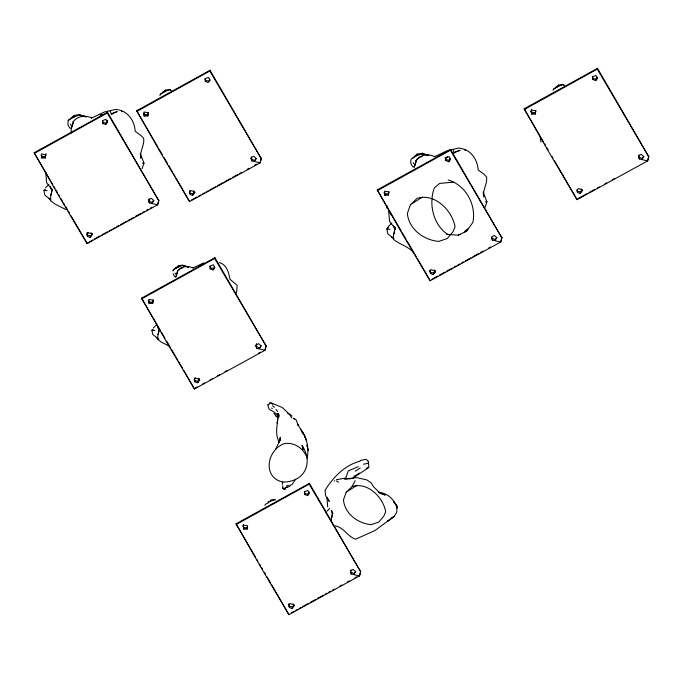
<?xml version="1.0" encoding="UTF-8"?>
<svg xmlns="http://www.w3.org/2000/svg" width="683" height="683" viewBox="0 0 683 683"><rect width="100%" height="100%" fill="white"/><g stroke="black" fill="none" stroke-linecap="round" stroke-linejoin="round"><path stroke-width="1.02" d="M71.433 127.9L69.914 128.267L67.882 124.844L68.18 120.456L74.191 116.802L74.251 115.427L79.561 114.582L81.089 115.82M159.984 95.432L160.24 94.382L165.329 91.3L165.38 90.122L169.879 89.405L171.39 90.626M172.927 271.074L173.192 270.033L178.28 266.942L178.331 265.764L182.831 265.047L184.342 266.268M424.023 154.469L422.495 153.231L417.185 154.076L417.125 155.451L414.291 156.527L422.273 153.701L428.77 155.212M553.11 90.378L553.367 89.336L558.463 86.246L558.515 85.076L563.014 84.359L564.525 85.58M280.115 440.287L280.278 437.325L279.134 442.473L280.568 438.631L275.65 449.38M50.815 194.715L50.44 200.648L55.058 204.072L65.935 209.579M169.546 346.255L161.743 342.388L157.662 339.357L157.995 334.107M331.229 520.685L331.426 517.543M393.75 233.364L393.374 239.298C400.076 244.975 409.663 246.426 414.666 254.289M396.917 508.118L397.062 506.154L393.826 501.971L397.062 506.154L396.729 512.173L394.339 516.228L375.061 530.495L355.553 539.229C347.596 536.59 343.925 527.438 335.182 525.816M52.07 190.062L51.029 195.193L52.045 189.054M395.005 228.72L393.963 233.842L394.979 227.704M158.78 200.665L107.521 112.26L34.15 152.719L58.96 196.149L87.031 243.566L157.611 204.832L158.78 200.665L107.291 113.019L107.521 112.26M261.29 158.687L210.031 70.272L136.66 110.731L161.47 154.162L189.55 201.579L260.129 162.853L261.29 158.687L209.809 71.032L210.031 70.272M266.174 346.093L214.906 257.687L141.543 298.147L166.353 341.568L194.424 388.986L265.004 350.259L266.174 346.093L214.684 258.447L214.906 257.687M360.667 571.765L309.399 483.351L236.036 523.81L260.838 567.24L288.918 614.657L359.497 575.931L360.667 571.765L309.177 484.11L309.399 483.351M501.868 237.872L450.609 149.466L377.238 189.925L402.048 233.355L430.128 280.773L500.707 242.038L501.868 237.872L450.379 150.226L450.609 149.466M648.773 156.757L597.514 68.343L524.143 108.802L548.953 152.232L577.033 199.649L647.612 160.915L648.773 156.757L597.284 69.103L597.514 68.343M45.274 158.004L45.735 154.7L41.475 153.965L41.697 157.952L45.274 158.004L46.085 153.684M143.695 114.146L144.207 115.965L147.793 116.016L148.399 112.507M148.578 301.562L149.09 303.38L152.668 303.423L153.282 299.922M247.161 529.094L247.374 527.208L243.575 529.043L243.353 525.065L247.622 525.79L247.161 529.094L243.575 529.043M384.273 193.34L384.785 195.159L388.371 195.21L388.977 191.701M531.451 109.613L530.922 111.312L531.69 114.035L535.276 114.087L535.882 110.578M278.041 415.366L277.178 413.394L278.655 417.236L278.101 413.446C278.203 422.862 274.19 432.928 279.116 441.969M279.048 416.528L279.262 414.991M289.464 607.563L288.653 605.488L288.9 603.763L289.464 607.563L292.008 608.391L294.151 605.778L293.05 603.892M429.863 271.603L430.102 269.879L430.666 273.678L433.218 274.506L435.361 271.885L435.233 271.04L431.306 269.691L429.863 271.603L430.666 273.678M147.793 116.016L148.254 112.712L143.985 111.978L144.207 115.965L148.006 114.129M152.668 303.423L153.129 300.119L148.86 299.393L149.09 303.38L152.89 301.544M388.371 195.21L388.823 191.906L384.563 191.172L384.785 195.159L388.584 193.323M535.276 114.087L535.728 110.783L531.468 110.048L531.69 114.035L535.489 112.2M277.665 419.285L277.076 423.212M87.578 236.472L87.014 232.672L91.607 233.543L92.273 234.679L90.13 237.3L87.578 236.472L86.775 234.397L88.209 232.485M194.971 381.891L194.407 378.092L198.992 378.963L199.667 380.107L197.515 382.719L194.971 381.891L194.168 379.825L195.603 377.912M577.57 192.555L576.768 190.48L578.211 188.568L581.6 189.626L582.266 190.762L580.123 193.383L577.57 192.555L577.272 189.652M159.105 330L158.183 334.533L158.943 330.854L157.824 327.2M332.356 514.333L331.614 517.962L332.373 514.282L331.255 510.636M307.205 458.284C308.895 449.371 307.47 439.143 302.099 431.647L303.611 434.183L297.327 423.477L298.334 425.697L296.251 420.036L293.664 418.235M158.857 199.974L157.611 204.832L149.321 202.902L148.655 200.606L149.022 198.949M261.367 157.986L260.129 162.853L251.839 160.915L251.165 158.618L251.532 156.97M266.25 345.402L265.004 350.259L256.714 348.321L256.04 346.033L256.595 343.549M360.735 571.065L359.497 575.931L351.207 573.993L350.533 571.697L350.9 570.049M648.85 156.057L647.612 160.915L639.322 158.985L638.648 156.689L639.015 155.032M282.233 484.443L282.856 481.874M176.803 274.37L177.64 270.963C181.396 266.139 187.834 265.533 193.152 268.001M434.687 156.603C428.403 153.684 420.805 154.452 416.382 160.146L415.144 165.158L413.138 162.656M70.204 124.007L72.21 126.509L73.448 121.497L71.22 129.061L71.263 133.1M175.762 277.392L177.64 270.963M265.004 505.386L265.26 504.344L268.504 502.782M414.154 167.711L416.382 160.146M501.945 237.18L500.707 242.038L492.417 240.109L491.743 237.812L495.166 239.87L496.976 237.513M92.145 233.834L90.13 237.3L92.145 233.834L92.273 234.679L91.172 232.792M198.565 378.22L199.667 380.107L199.53 379.261L197.515 382.719L199.53 379.261L199.112 379.193M292.008 608.391L294.023 604.925M433.705 272.859L433.218 274.506L435.233 271.04L433.705 272.859L430.879 272.568M580.61 191.735L580.123 193.383L582.138 189.917L580.61 191.735L577.784 191.445M243.344 524.621L242.815 526.32L245.402 528.198M142.064 168.778L144.002 163.194L140.246 153.342M484.99 207.427L486.928 201.844L483.18 192L483.684 196.883C482.429 189.908 487.577 184.06 486.62 177.042L483.982 174.182L478.194 169.965C477.34 158.908 470.502 149.065 458.686 148.049L447.271 150.653L434.362 156.783M410.492 204.704L407.341 213.386C408.793 229.112 423.759 240.177 438.759 241.398L447.339 238.512L453.025 231.733L455.066 226.807C452.266 210.501 434.823 192.802 417.151 198.318L410.492 204.704L422.359 197.122M346.238 492.187L343.455 499.871C344.736 513.778 357.977 523.562 371.236 524.646L378.826 522.094L383.855 516.092L385.664 511.738C383.189 497.318 367.753 481.669 352.129 486.544L346.238 492.187L356.739 485.485M345.769 477.912L348.296 470.946L358.285 466.668M235.669 294.228L236.711 291.453L237.138 285.263L230 279.287C228.66 272.628 226.91 264.586 219.354 262.571M105.703 124.511L107.496 122.197L105.942 119.38L102.535 120.618L102.766 123.435L105.703 124.511L107.658 120.251M213.096 269.939L214.889 267.625L213.335 264.808L209.929 266.046L210.159 268.854L213.096 269.939L214.65 266.549M448.791 161.717L450.584 159.404L449.038 156.586L445.623 157.824L445.854 160.642L448.791 161.717L450.345 158.328M307.589 495.602L309.373 493.288L307.828 490.479L304.413 491.709L304.652 494.526L307.589 495.602L309.143 492.221M595.696 80.594L597.488 78.28L595.943 75.463L592.528 76.701L592.759 79.518L595.696 80.594L597.249 77.205M209.766 79.143L208.955 80.893L206.018 80.696L205.028 79.006M352.129 486.544L355.186 480.661M153.888 200.307L151.814 203.141L153.684 200.503L151.242 198.266L148.484 199.743L149.321 202.902M256.398 158.328L254.332 161.154L256.193 158.524L253.76 156.279L250.994 157.756L251.839 160.915M261.282 345.735L259.207 348.569L261.077 345.931L258.635 343.686L255.869 345.163L256.714 348.321M495.166 239.87L494.902 240.348L496.772 237.71L494.33 235.473L491.572 236.95L492.417 240.109M355.766 571.406L353.7 574.241L355.561 571.603L353.128 569.357L350.362 570.834L351.207 573.993M643.881 156.39L641.807 159.224L643.676 156.586L641.235 154.349L638.477 155.826L639.322 158.985M295.756 479.15L291.863 484.751L289.797 485.323M192.64 195.312L194.655 191.846L190.728 190.497L189.285 192.41L190.087 194.484L192.64 195.312L194.783 192.7L194.655 191.846L193.135 193.665L190.309 193.374L189.524 190.685M467.838 229.223L466.754 230.974L464.355 232.22M353.359 478.416L355.373 475.564M288.653 605.488L290.096 603.576L293.485 604.634L294.151 605.778M111.799 114.42L113.233 112.908L117.194 111.568L111.278 114.112L110.159 110.987M102.766 123.435L103.5 122.684L106.446 122.872M210.159 268.854L210.893 268.103L213.839 268.299M445.854 160.642L446.588 159.89L449.534 160.078M592.759 79.518L593.493 78.767L596.438 78.963M304.652 494.526L305.386 493.775L308.332 493.971M45.684 187.612L48.928 184.384M153.453 327.831L156.322 324.971M326.892 511.26L329.761 508.408M391.854 223.034L388.618 226.261L386.868 229.07L387.824 233.834L393.476 238.273M50.542 199.615L44.89 195.184L43.943 190.42L45.471 189.012M158.413 338.828L152.753 334.525L151.908 330.307L153.265 329.069M388.405 227.661L386.868 229.07L390.104 229.36M74.251 115.427L68.18 120.456M412.916 157.978L417.185 154.076M165.38 90.122L160.24 94.382M178.331 265.764L173.192 270.033M558.515 85.076L553.367 89.336M177.273 271.305L180.79 268.248L182.822 267.873M73.013 121.873C77.52 116.008 85.238 114.846 91.761 117.954M415.947 160.522L420.096 156.928L422.196 156.535M465.166 230.905L467.573 228.984M388.926 520.241L387.381 521.385L389.054 520.147M390.471 519.097L394.339 516.228M390.727 518.909L393.229 517.048M352.061 478.672L368.897 467.471L368.274 461.264L366.028 459.275L360.206 460.496M353.803 476.751L359.352 473.046M355.28 471.159L360.172 467.975M452.82 153.615L456.167 151.558L460.129 150.217L454.212 152.761L453.094 149.637M334.175 481.148L334.755 480.789M414.547 157.013L411.115 159.105L410.807 160.317L410.807 163.493L412.839 166.917L414.359 166.55M420.907 154.196L422.495 153.231L423.537 154.947M290.07 486.117L287.048 487.517M34.389 153.393L107.291 113.019M136.907 111.406L209.809 71.032M141.782 298.821L214.684 258.447M377.477 190.6L450.379 150.226M524.382 109.476L597.284 69.103M236.275 524.484L309.177 484.11M87.031 243.566L92.555 240.032M94.416 239.007L100 235.925M101.861 234.901L107.444 231.827M109.306 230.803L111.167 229.778M113.028 228.745L114.889 227.721M116.75 226.696L118.611 225.672M120.473 224.647L126.056 221.574M127.917 220.549L133.501 217.467M135.362 216.443L140.946 213.369M142.807 212.345L144.659 211.32M146.521 210.287L148.382 209.263M150.243 208.238L152.104 207.214M191.351 200.093L196.935 197.02M198.787 195.995L200.648 194.971M202.51 193.938L204.371 192.913M206.232 191.889L208.093 190.864M209.954 189.84L215.538 186.766M217.399 185.742L222.982 182.66M224.844 181.635L230.427 178.562M232.288 177.537L237.872 174.455M239.733 173.431L241.594 172.406M247.178 169.333L249.039 168.308M254.622 165.226L256.484 164.202M195.295 388.021L197.156 386.996M202.74 383.914L204.601 382.89M210.185 379.816L212.046 378.792M217.629 375.71L219.491 374.685M225.074 371.612L226.935 370.587M258.567 353.154L260.428 352.129M577.895 198.676L587.201 193.554M589.062 192.521L594.645 189.447M597.437 187.91L599.298 186.886M604.882 183.804L606.743 182.779M612.327 179.706L614.188 178.681M431.921 279.287L437.504 276.214M439.365 275.181L444.949 272.107M446.81 271.083L452.394 268.009M454.255 266.985L456.116 265.952M457.977 264.927L459.838 263.903M461.699 262.878L463.561 261.854M465.422 260.829L471.005 257.756M472.867 256.723L478.45 253.649M480.311 252.625L483.103 251.088M488.686 248.014L490.548 246.981M291.65 612.66L293.511 611.635M295.372 610.611L297.233 609.586M299.094 608.562L300.955 607.537M302.817 606.504L308.392 603.43M310.253 602.406L315.836 599.332M317.697 598.308L323.281 595.226M325.142 594.201L327.003 593.177M328.865 592.152L330.726 591.128M332.587 590.103L334.448 589.079M340.032 585.997L341.893 584.972M347.476 581.899L349.337 580.874M354.921 577.792L356.782 576.768M41.697 157.952L45.496 156.117M446.511 234.397L458.31 235.14L466.754 230.974L472.918 222.325C476.35 204.439 465.823 185.298 448.185 179.936M91.428 118.133L104.337 112.003L115.751 109.4C127.567 110.415 134.406 120.251 135.26 131.315L141.048 135.533L143.686 138.393C144.651 145.411 139.494 151.259 140.758 158.234L140.348 154.324M193.007 267.958L203.816 262.827M458.31 235.14L460.129 234.303M444.829 158.012L447.544 156.859M165.329 91.3L162.93 92.214L169.691 89.832L170.494 90.062M558.463 86.246L556.064 87.159L562.826 84.786L563.62 85.008M178.28 266.942L175.881 267.856L182.643 265.474L188.141 266.754M74.191 116.802L71.356 117.877L79.348 115.051L84.914 116.349M366.276 468.376L368.496 467.454M100.094 115.103L103.142 114.223M443.019 153.76L445.06 153.171M200.221 265.465L202.808 264.722M285.759 489.105L283.991 489.241L282.403 487.619M283.991 489.241L284.512 489.096M363.535 464.201L368.709 463.211L368.274 461.264M175.941 276.376L174.652 276.683L173.047 273.755M360.043 461.196C344.633 465.157 333.321 477.178 325.074 490.274L325.543 495.585L329.274 501.442L327.345 497.822M157.662 339.357L158.883 339.109M336.446 479.679L344.394 478.322L350.43 478.587M274.899 499.367L270.4 500.084L270.348 501.254L267.949 502.167L274.711 499.794L275.514 500.016M286.715 485.664L288.678 485.374M289.788 415.162L290.736 415.042L291.94 416.212M269.444 402.885L270.135 402.808L269.734 403.687L268.18 404.848L267.924 404.379L268.308 407.316L269.341 409.339L274.686 412.395M344.394 478.322L344.71 478.971L356.868 477.639L366.959 479.961L371.082 482.855L373.994 487.286L379.458 492.486L378.45 491.897L385.255 495.073L379.637 493.117M453.486 182.156L439.596 183.42L434.354 187.868C428.335 203.619 433.27 225.467 448.202 234.687M344.71 478.971L350.507 478.749M142.38 163.143L144.002 163.194M485.314 201.792L486.928 201.844M378.758 492.537C386.74 492.622 393.306 498.667 396.302 505.753M43.943 190.42L47.17 190.711M151.908 330.307L154.768 330.563M87.791 235.362L90.617 235.652M195.184 380.79L198.01 381.071M289.677 606.453L292.503 606.743M525.842 108.973L524.143 108.802L543.352 141.671M271.851 403.294L271.296 403.141L272.799 404.114L270.485 402.825M422.273 153.701L428.48 155.374M79.348 115.051L84.675 116.486M182.643 265.474L187.005 266.686M423.221 153.957L428.19 155.408M80.287 115.299L86.254 117.049M183.437 265.704L188.491 267.181L187.893 266.925M464.542 149.918L465.618 150.269M121.608 111.269L122.692 111.619M271.527 408.11L272.449 408.408M272.21 403.32L282.199 407.452L289.396 414.197M393.459 238.111L391.752 237.172L394.006 238.555M50.525 199.462L48.826 198.514L51.071 199.906M287.637 413.309L290.736 415.042M336.454 480.943L338.631 482.215M638.648 156.689L642.071 158.746M251.165 158.618L254.588 160.676M148.655 200.606L152.078 202.663M256.04 346.033L259.472 348.091M350.533 571.697L353.956 573.754M293.109 418.286L294.373 419.123M275.044 413.036L278.587 415.921M530.922 111.312L533.517 113.19M384.017 192.435L386.612 194.314M143.447 113.241L146.034 115.12M40.929 155.229L43.516 157.107M148.322 300.657L150.909 302.535M273.968 413.335L276.427 416.425M275.633 415.853L278.476 417.945M272.534 405.822L274.515 407.281M300.879 429.675L302.629 432.057L303.38 434.379L302.287 431.434L304.319 435.02L306.155 439.98L304.319 435.02L302.074 432.16M174.899 273.072L176.598 275.215M52.548 190.267L46.589 182.651L45.787 172.44M290.634 416.493L291.658 417.825M276.017 409.433L277.529 411.542M581.711 189.848L582.266 190.762L581.165 188.884M434.806 270.972L435.361 271.885L434.26 269.998M194.228 191.778L194.783 192.7L193.682 190.813M592.503 77.077L593.493 78.767M445.598 158.2L446.588 159.89M209.903 266.421L210.893 268.103M102.51 120.993L103.5 122.684M304.396 492.093L305.386 493.775M544.419 143.498L545.486 145.325M547.092 148.066L548.159 149.884M551.89 156.279L552.957 158.106M554.553 160.847L577.033 199.649M377.238 189.925L401.254 231.008M402.313 232.835L406.052 239.229M407.119 241.056L416.186 256.577M417.253 258.405L430.128 280.773M136.66 110.731L158.004 147.255M159.071 149.082L162.272 154.554M163.877 157.295L167.608 163.689M168.675 165.517L172.415 171.903M173.482 173.73L175.079 176.47M176.146 178.297L189.55 201.579M141.543 298.147L160.753 331.016M161.82 332.843L165.021 338.316M166.618 341.056L170.357 347.451M171.424 349.269L175.155 355.664M176.223 357.491L177.828 360.231M178.895 362.058L182.626 368.444M183.693 370.271L194.424 388.986M34.15 152.719L50.158 180.107M51.225 181.934L52.822 184.675M53.889 186.502L54.956 188.329M56.023 190.156L57.628 192.888M58.695 194.715L59.763 196.542M60.83 198.369L62.426 201.109M63.493 202.936L64.561 204.763M65.628 206.59L67.233 209.322M68.3 211.149L69.367 212.976M70.964 215.717L86.972 243.105M236.036 523.81L255.775 557.593M256.842 559.42L257.909 561.247M259.506 563.987L260.573 565.814M261.64 567.633L262.707 569.46M264.312 572.2L265.38 574.027M266.976 576.768L270.716 583.154M271.783 584.981L288.918 614.657M306.3 456.013C302.723 447.596 293.058 441.739 283.906 443.754C267.044 450.174 262.127 477.315 282.668 482.061C304.644 482.164 313.617 463.381 302.142 445.427L303.201 449.448M391.308 215.162L388.593 210.048L389.523 221.301L395.474 228.916L394.697 227.029M331.801 510.782L332.954 513.607M393.681 225.971L394.817 229.684M50.465 186.391L51.882 191.027M302.142 445.427L303.167 449.294M541.004 142.064L540.168 137.846M326.978 497.839L327.686 506.871M386.834 205.54L387.099 208.546M282.839 485.758L282.847 488.371M210.005 80.21L208.213 82.523L205.276 81.448L205.045 78.63L208.46 77.392L210.005 80.21M286.937 486.894L284.239 488.627L286.937 486.894M158.038 338.469L156.228 337.47L157.995 338.563M307.999 450.498L307.068 445.111L307.999 450.498"/></g></svg>
